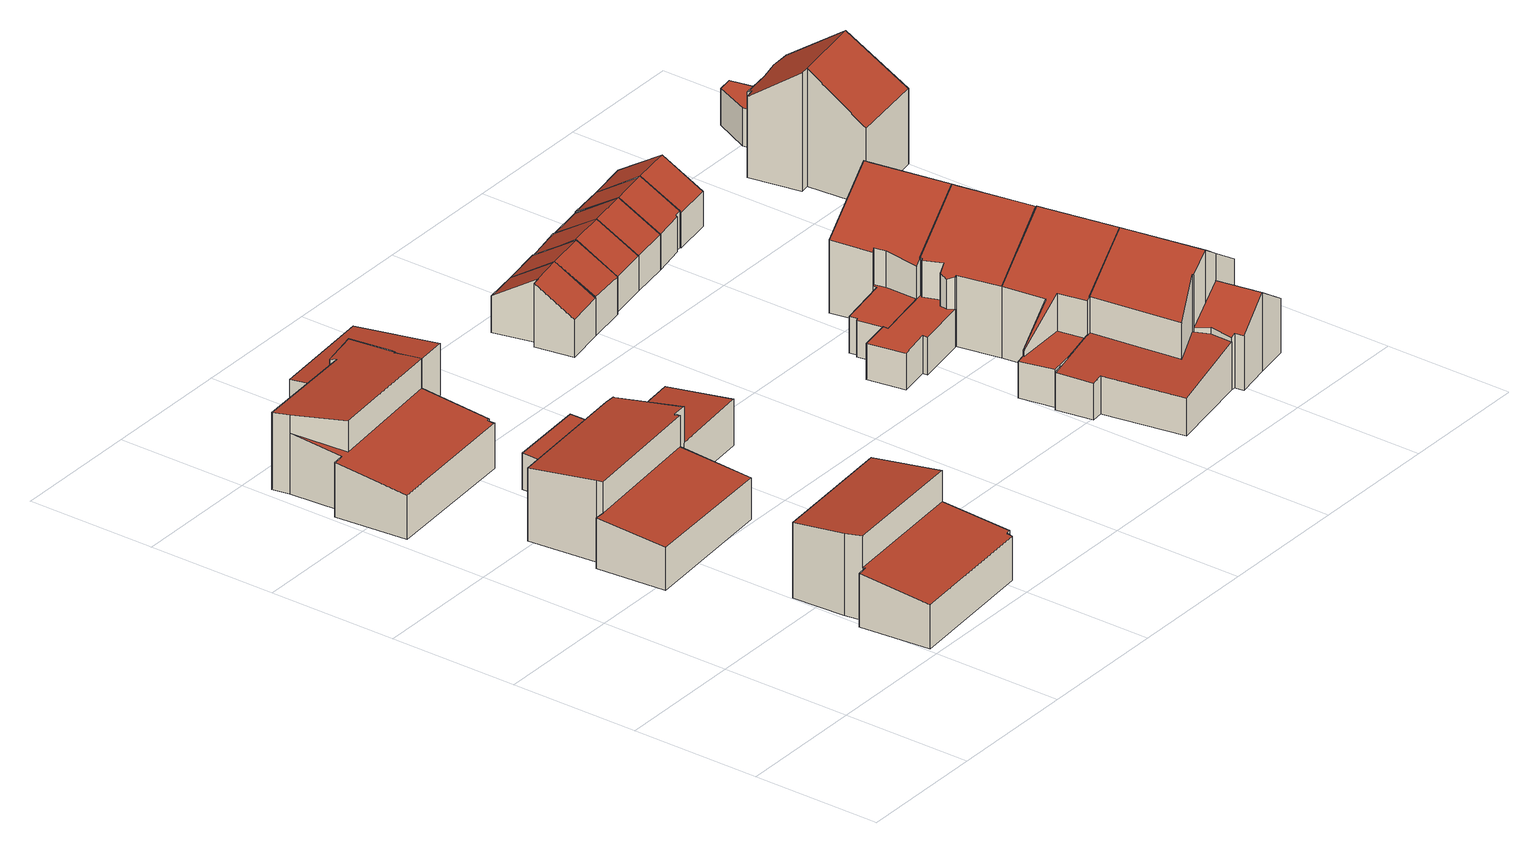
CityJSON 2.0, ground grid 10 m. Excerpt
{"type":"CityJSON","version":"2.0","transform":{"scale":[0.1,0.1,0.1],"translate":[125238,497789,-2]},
"CityObjects":{
"building1":{"type":"Building","attributes":{"b3_bouwlagen":2,"b3_dak_type":"slanted","b3_extrusie":0,"b3_h_dak_50p":4.61,"b3_h_dak_70p":4.88,"b3_h_dak_max":5.48,"b3_h_dak_min":2.17,"b3_h_maaiveld":-1.2,"b3_is_glas_dak":false,"b3_kas_warenhuis":false,"b3_mutatie_AHN3_AHN4":false,"b3_mutatie_AHN4_AHN5":false,"b3_n_vlakken":2,"b3_opp_buitenmuur":232.45,"b3_opp_dak_plat":0,"b3_opp_dak_schuin":117.91,"b3_opp_grond":116.99,"b3_opp_scheidingsmuur":0,"b3_rmse_lod12":1.62,"b3_rmse_lod13":1.62,"b3_rmse_lod22":0.0505,"b3_succes":true,"b3_t_run":68,"b3_val3dity_lod12":"[]","b3_val3dity_lod13":"[]","b3_val3dity_lod22":"[]","b3_volume_lod12":706.1,"b3_volume_lod13":706.1,"b3_volume_lod22":571.57,"geconstateerd":false,"oorspronkelijkbouwjaar":1962,"rf_force_lod11":false,"status":"Pand in gebruik"},"children":["building1-1"]},
"building1-1":{"type":"BuildingPart","parents":["building1"],"geometry":[{"type":"Solid","lod":"2.2","boundaries":[[[[0,1,2,3,4,5,6,7,8,9,10]],[[11,7,6,12]],[[13,1,0,14]],[[14,0,10,15]],[[12,6,5,16]],[[16,5,4,17]],[[18,8,7,11]],[[15,10,9,19,20]],[[20,19,21,22]],[[19,9,8,18]],[[23,3,2,21]],[[22,21,2,1,13]],[[17,4,3,23]],[[22,13,14,15,20]],[[17,23,21,19,18,11,12,16]]]],"semantics":{"surfaces":[{"type":"GroundSurface"},{"type":"WallSurface","on_footprint_edge":true},{"type":"WallSurface","on_footprint_edge":false},{"type":"RoofSurface","b3_azimut":356.13,"b3_h_dak_50p":4.92,"b3_h_dak_70p":5.06,"b3_h_dak_max":5.28,"b3_h_dak_min":4.54,"b3_hellingshoek":7.47},{"type":"RoofSurface","b3_azimut":175.07,"b3_h_dak_50p":2.58,"b3_h_dak_70p":2.72,"b3_h_dak_max":5.28,"b3_h_dak_min":2.24,"b3_hellingshoek":6.89}],"values":[[0,1,1,1,1,1,1,1,2,1,1,1,1,3,4]]}}]},
"building2":{"type":"Building","attributes":{"b3_bouwlagen":2,"b3_dak_type":"slanted","b3_extrusie":0,"b3_h_dak_50p":2.64,"b3_h_dak_70p":4.7,"b3_h_dak_max":5.38,"b3_h_dak_min":1.83,"b3_h_maaiveld":-1.14,"b3_is_glas_dak":false,"b3_kas_warenhuis":false,"b3_mutatie_AHN3_AHN4":false,"b3_mutatie_AHN4_AHN5":false,"b3_n_vlakken":3,"b3_opp_buitenmuur":284.65,"b3_opp_dak_plat":0,"b3_opp_dak_schuin":158.36,"b3_opp_grond":157.18,"b3_opp_scheidingsmuur":0,"b3_rmse_lod12":1.79,"b3_rmse_lod13":1.79,"b3_rmse_lod22":0.032,"b3_succes":true,"b3_t_run":108,"b3_val3dity_lod12":"[]","b3_val3dity_lod13":"[]","b3_val3dity_lod22":"[]","b3_volume_lod12":912.89,"b3_volume_lod13":912.89,"b3_volume_lod22":708.51,"geconstateerd":false,"oorspronkelijkbouwjaar":1962,"rf_force_lod11":false,"status":"Pand in gebruik"},"children":["building2-1"]},
"building2-1":{"type":"BuildingPart","parents":["building2"],"geometry":[{"type":"Solid","lod":"2.2","boundaries":[[[[24,25,26,27,28,29,30,31,32,33,34,35,36,37,38,39]],[[40,38,37,41]],[[42,39,38,40,43]],[[43,40,44,45]],[[46,31,30,47]],[[41,37,36,48]],[[49,32,31,46]],[[47,30,29,50]],[[51,25,24,52]],[[53,54,52,55]],[[54,28,27,56]],[[56,27,26,57]],[[57,26,25,51]],[[45,44,33,32,49]],[[58,34,33,44]],[[55,52,24,39,42]],[[50,29,28,54,53]],[[59,35,34,58]],[[48,36,35,59]],[[57,51,52,54,56]],[[50,53,55,42,43,45,49,46,47]],[[48,59,58,44,40,41]]]],"semantics":{"surfaces":[{"type":"GroundSurface"},{"type":"WallSurface","on_footprint_edge":true},{"type":"WallSurface","on_footprint_edge":false},{"type":"RoofSurface","b3_azimut":173.33,"b3_h_dak_50p":2.52,"b3_h_dak_70p":2.66,"b3_h_dak_max":5.19,"b3_h_dak_min":2.18,"b3_hellingshoek":7.04},{"type":"RoofSurface","b3_azimut":354.32,"b3_h_dak_50p":4.84,"b3_h_dak_70p":4.98,"b3_h_dak_max":5.19,"b3_h_dak_min":4.47,"b3_hellingshoek":7.14},{"type":"RoofSurface","b3_azimut":352.99,"b3_h_dak_50p":2.12,"b3_h_dak_70p":2.24,"b3_h_dak_max":5.08,"b3_h_dak_min":1.79,"b3_hellingshoek":6.71}],"values":[[0,1,1,2,1,1,1,1,1,2,1,1,1,1,1,1,1,1,1,3,4,5]]}}]},
"building3":{"type":"Building","attributes":{"b3_bouwlagen":2,"b3_dak_type":"slanted","b3_extrusie":0,"b3_h_dak_50p":2.67,"b3_h_dak_70p":4.7,"b3_h_dak_max":5.37,"b3_h_dak_min":1.95,"b3_h_maaiveld":-1.29,"b3_is_glas_dak":false,"b3_kas_warenhuis":false,"b3_mutatie_AHN3_AHN4":false,"b3_mutatie_AHN4_AHN5":false,"b3_n_vlakken":3,"b3_opp_buitenmuur":307.45,"b3_opp_dak_plat":0,"b3_opp_dak_schuin":168.59,"b3_opp_grond":167.29,"b3_opp_scheidingsmuur":0,"b3_rmse_lod12":1.78,"b3_rmse_lod13":1.78,"b3_rmse_lod22":0.101,"b3_succes":true,"b3_t_run":112,"b3_val3dity_lod12":"[]","b3_val3dity_lod13":"[]","b3_val3dity_lod22":"[]","b3_volume_lod12":993.16,"b3_volume_lod13":993.16,"b3_volume_lod22":764.33,"geconstateerd":false,"oorspronkelijkbouwjaar":1962,"rf_force_lod11":false,"status":"Pand in gebruik"},"children":["building3-1"]},
"building3-1":{"type":"BuildingPart","parents":["building3"],"geometry":[{"type":"Solid","lod":"2.2","boundaries":[[[[60,61,62,63,64,65,66,67,68,69,70,71,72,73,74,75]],[[76,73,72,77]],[[78,74,73,76]],[[79,78,80,81]],[[82,75,74,78,79]],[[83,84,85,86]],[[87,71,70,85]],[[88,63,62,89]],[[90,64,63,88]],[[77,72,71,87]],[[91,69,68,92]],[[92,68,67,93,94]],[[94,93,95,96]],[[93,67,66,97]],[[97,66,65,98]],[[98,65,64,90]],[[86,85,70,69,91]],[[99,100,60,75,82]],[[89,62,61,101]],[[101,61,60,100]],[[81,80,84,83]],[[96,95,100,99]],[[84,80,78,76,77,87,85]],[[100,95,93,97,98,90,88,89,101]],[[96,99,82,79,81,83,86,91,92,94]]]],"semantics":{"surfaces":[{"type":"GroundSurface"},{"type":"WallSurface","on_footprint_edge":true},{"type":"WallSurface","on_footprint_edge":false},{"type":"RoofSurface","b3_azimut":354.01,"b3_h_dak_50p":2.26,"b3_h_dak_70p":2.46,"b3_h_dak_max":4.95,"b3_h_dak_min":1.93,"b3_hellingshoek":6.56},{"type":"RoofSurface","b3_azimut":176.77,"b3_h_dak_50p":2.58,"b3_h_dak_70p":2.74,"b3_h_dak_max":5.23,"b3_h_dak_min":2.19,"b3_hellingshoek":7.51},{"type":"RoofSurface","b3_azimut":354.45,"b3_h_dak_50p":4.87,"b3_h_dak_70p":5.01,"b3_h_dak_max":5.23,"b3_h_dak_min":4.5,"b3_hellingshoek":7.05}],"values":[[0,1,1,2,1,2,1,1,1,1,1,1,2,1,1,1,1,1,1,1,2,2,3,4,5]]}}]},
"building4":{"type":"Building","attributes":{"b3_dak_type":"horizontal","b3_extrusie":0,"b3_h_dak_50p":1.4,"b3_h_dak_70p":1.47,"b3_h_dak_max":1.54,"b3_h_dak_min":1.25,"b3_h_maaiveld":-1.35,"b3_is_glas_dak":false,"b3_kas_warenhuis":false,"b3_mutatie_AHN3_AHN4":false,"b3_mutatie_AHN4_AHN5":false,"b3_n_vlakken":1,"b3_opp_buitenmuur":47.99,"b3_opp_dak_plat":0,"b3_opp_dak_schuin":16.14,"b3_opp_grond":16.1,"b3_opp_scheidingsmuur":0,"b3_rmse_lod12":0.0972,"b3_rmse_lod13":0.0972,"b3_rmse_lod22":0.0637,"b3_succes":true,"b3_t_run":23,"b3_val3dity_lod12":"[]","b3_val3dity_lod13":"[]","b3_val3dity_lod22":"[]","b3_volume_lod12":45.16,"b3_volume_lod13":45.16,"b3_volume_lod22":44.28,"geconstateerd":false,"oorspronkelijkbouwjaar":1962,"rf_force_lod11":false,"status":"Pand in gebruik"},"children":["building4-1"]},
"building4-1":{"type":"BuildingPart","parents":["building4"],"geometry":[{"type":"Solid","lod":"2.2","boundaries":[[[[102,103,104,105]],[[106,103,102,107]],[[108,104,103,106]],[[107,102,105,109]],[[109,105,104,108]],[[109,108,106,107]]]],"semantics":{"surfaces":[{"type":"GroundSurface"},{"type":"WallSurface","on_footprint_edge":true},{"type":"RoofSurface","b3_azimut":170.53,"b3_h_dak_50p":1.42,"b3_h_dak_70p":1.45,"b3_h_dak_max":1.51,"b3_h_dak_min":1.31,"b3_hellingshoek":3.92}],"values":[[0,1,1,1,1,2]]}}]},
"building5":{"type":"Building","attributes":{"b3_bag_bag_overlap":0,"b3_dak_type":"slanted","b3_extrusie":0,"b3_h_dak_50p":2.55,"b3_h_dak_70p":2.95,"b3_h_dak_max":3.55,"b3_h_dak_min":1.4,"b3_h_maaiveld":-1.41,"b3_is_glas_dak":false,"b3_kas_warenhuis":false,"b3_mutatie_AHN3_AHN4":false,"b3_mutatie_AHN4_AHN5":false,"b3_n_vlakken":2,"b3_opp_buitenmuur":45.35,"b3_opp_dak_plat":0,"b3_opp_dak_schuin":21.92,"b3_opp_grond":18.4,"b3_opp_scheidingsmuur":24.5,"b3_rmse_lod12":0.715,"b3_rmse_lod13":0.715,"b3_rmse_lod22":0.111,"b3_succes":true,"b3_t_run":22,"b3_val3dity_lod12":"[]","b3_val3dity_lod13":"[]","b3_val3dity_lod22":"[102]","b3_volume_lod12":78.86,"b3_volume_lod13":78.86,"b3_volume_lod22":71.67,"geconstateerd":false,"oorspronkelijkbouwjaar":1973,"rf_force_lod11":false,"status":"Pand in gebruik"},"children":["building5-1"]},
"building5-1":{"type":"BuildingPart","parents":["building5"],"geometry":[{"type":"Solid","lod":"2.2","boundaries":[[[[110,111,112,113,114,115,116]],[[117,115,114,118]],[[119,116,115,117]],[[120,110,116,119]],[[121,112,111,122]],[[118,114,113,123]],[[123,113,112,121]],[[122,111,110,120]],[[123,120,119,117,118]],[[120,123,121,122]]]],"semantics":{"surfaces":[{"type":"GroundSurface"},{"type":"WallSurface","on_footprint_edge":true},{"type":"RoofSurface","b3_azimut":168.55,"b3_h_dak_50p":2.67,"b3_h_dak_70p":3,"b3_h_dak_max":3.7,"b3_h_dak_min":1.64,"b3_hellingshoek":33.32},{"type":"RoofSurface","b3_azimut":349.48,"b3_h_dak_50p":2.34,"b3_h_dak_70p":2.72,"b3_h_dak_max":3.7,"b3_h_dak_min":1.29,"b3_hellingshoek":32.47}],"values":[[0,1,1,1,1,1,1,1,2,3]]}}]},
"building6":{"type":"Building","attributes":{"b3_bag_bag_overlap":0,"b3_dak_type":"slanted","b3_extrusie":0,"b3_h_dak_50p":2.54,"b3_h_dak_70p":2.93,"b3_h_dak_max":3.48,"b3_h_dak_min":1.39,"b3_h_maaiveld":-1.38,"b3_is_glas_dak":false,"b3_kas_warenhuis":false,"b3_mutatie_AHN3_AHN4":false,"b3_mutatie_AHN4_AHN5":false,"b3_n_vlakken":2,"b3_opp_buitenmuur":19.39,"b3_opp_dak_plat":0,"b3_opp_dak_schuin":23.47,"b3_opp_grond":19.81,"b3_opp_scheidingsmuur":47.77,"b3_rmse_lod12":0.718,"b3_rmse_lod13":0.718,"b3_rmse_lod22":0.0378,"b3_succes":true,"b3_t_run":27,"b3_val3dity_lod12":"[]","b3_val3dity_lod13":"[]","b3_val3dity_lod22":"[102]","b3_volume_lod12":85.02,"b3_volume_lod13":85.02,"b3_volume_lod22":76.87,"geconstateerd":false,"oorspronkelijkbouwjaar":1973,"rf_force_lod11":false,"status":"Pand in gebruik"},"children":["building6-1"]},
"building6-1":{"type":"BuildingPart","parents":["building6"],"geometry":[{"type":"Solid","lod":"2.2","boundaries":[[[[112,124,125,126,114,113]],[[127,125,124,128]],[[129,126,125,127]],[[130,114,126,129]],[[123,113,114,130]],[[121,112,113,123]],[[128,124,112,121]],[[127,123,130,129]],[[128,121,123,127]]]],"semantics":{"surfaces":[{"type":"GroundSurface"},{"type":"WallSurface","on_footprint_edge":true},{"type":"RoofSurface","b3_azimut":168.98,"b3_h_dak_50p":2.64,"b3_h_dak_70p":3.02,"b3_h_dak_max":3.65,"b3_h_dak_min":1.64,"b3_hellingshoek":32.72},{"type":"RoofSurface","b3_azimut":350.15,"b3_h_dak_50p":2.31,"b3_h_dak_70p":2.71,"b3_h_dak_max":3.65,"b3_h_dak_min":1.27,"b3_hellingshoek":32.14}],"values":[[0,1,1,1,1,1,1,2,3]]}}]},
"building7":{"type":"Building","attributes":{"b3_bag_bag_overlap":0,"b3_dak_type":"slanted","b3_extrusie":0,"b3_h_dak_50p":2.53,"b3_h_dak_70p":2.96,"b3_h_dak_max":3.5,"b3_h_dak_min":1.42,"b3_h_maaiveld":-1.19,"b3_is_glas_dak":false,"b3_kas_warenhuis":false,"b3_mutatie_AHN3_AHN4":false,"b3_mutatie_AHN4_AHN5":false,"b3_n_vlakken":2,"b3_opp_buitenmuur":16.61,"b3_opp_dak_plat":0,"b3_opp_dak_schuin":23.27,"b3_opp_grond":19.62,"b3_opp_scheidingsmuur":46.6,"b3_rmse_lod12":0.691,"b3_rmse_lod13":0.691,"b3_rmse_lod22":0.0204,"b3_succes":true,"b3_t_run":32,"b3_val3dity_lod12":"[]","b3_val3dity_lod13":"[]","b3_val3dity_lod22":"[102]","b3_volume_lod12":80.16,"b3_volume_lod13":80.16,"b3_volume_lod22":72.25,"geconstateerd":false,"oorspronkelijkbouwjaar":1973,"rf_force_lod11":false,"status":"Pand in gebruik"},"children":["building7-1"]},
"building7-1":{"type":"BuildingPart","parents":["building7"],"geometry":[{"type":"Solid","lod":"2.2","boundaries":[[[[131,132,133,134,135,136]],[[137,134,133,138]],[[129,132,131,139]],[[138,133,132,129]],[[140,135,134,137]],[[139,131,136,141]],[[141,136,135,140]],[[139,141,138,129]],[[141,140,137,138]]]],"semantics":{"surfaces":[{"type":"GroundSurface"},{"type":"WallSurface","on_footprint_edge":true},{"type":"RoofSurface","b3_azimut":170.04,"b3_h_dak_50p":2.64,"b3_h_dak_70p":3.06,"b3_h_dak_max":3.69,"b3_h_dak_min":1.65,"b3_hellingshoek":32.42},{"type":"RoofSurface","b3_azimut":349.98,"b3_h_dak_50p":2.33,"b3_h_dak_70p":2.73,"b3_h_dak_max":3.69,"b3_h_dak_min":1.27,"b3_hellingshoek":32.63}],"values":[[0,1,1,1,1,1,1,2,3]]}}]},
"building8":{"type":"Building","attributes":{"b3_bag_bag_overlap":0,"b3_bouwlagen":3,"b3_dak_type":"slanted","b3_extrusie":0,"b3_h_dak_50p":4.48,"b3_h_dak_70p":5.83,"b3_h_dak_max":7.79,"b3_h_dak_min":1.51,"b3_h_maaiveld":-1.38,"b3_is_glas_dak":false,"b3_kas_warenhuis":false,"b3_mutatie_AHN3_AHN4":false,"b3_mutatie_AHN4_AHN5":false,"b3_n_vlakken":5,"b3_opp_buitenmuur":191.25,"b3_opp_dak_plat":0,"b3_opp_dak_schuin":148.65,"b3_opp_grond":120.82,"b3_opp_scheidingsmuur":77.93,"b3_rmse_lod12":2.61,"b3_rmse_lod13":1.05,"b3_rmse_lod22":0.101,"b3_succes":true,"b3_t_run":245,"b3_val3dity_lod12":"[]","b3_val3dity_lod13":"[]","b3_val3dity_lod22":"[]","b3_volume_lod12":869.74,"b3_volume_lod13":724.35,"b3_volume_lod22":673.59,"geconstateerd":false,"oorspronkelijkbouwjaar":1973,"rf_force_lod11":false,"status":"Pand in gebruik"},"children":["building8-1"]},
"building8-1":{"type":"BuildingPart","parents":["building8"],"geometry":[{"type":"Solid","lod":"2.2","boundaries":[[[[142,143,144,145,146,147,148,149,150,151,152,153,154]],[[155,149,148,156]],[[157,143,142,158]],[[159,144,143,157]],[[160,161,162,163]],[[164,165,153,152,166]],[[167,168,165,164]],[[163,162,156,169]],[[170,171,172,173]],[[174,147,146,175]],[[175,146,145,171,170]],[[169,156,148,147,174]],[[166,152,151,176]],[[176,151,150,177]],[[177,150,149,155]],[[173,172,178,179]],[[179,178,180,181,182]],[[183,154,153,165]],[[181,180,168,167]],[[182,181,161,160]],[[171,145,144,159]],[[158,142,154,183]],[[177,155,156,162]],[[175,160,163,169,174]],[[182,160,175,170,173,179]],[[161,181,167,164,166,176,177,162]],[[158,183,165,168,180,178,172,171,159,157]]]],"semantics":{"surfaces":[{"type":"GroundSurface"},{"type":"WallSurface","on_footprint_edge":true},{"type":"WallSurface","on_footprint_edge":false},{"type":"RoofSurface","b3_azimut":80.92,"b3_h_dak_50p":3.67,"b3_h_dak_70p":4.01,"b3_h_dak_max":6.38,"b3_h_dak_min":2.76,"b3_hellingshoek":34.47},{"type":"RoofSurface","b3_azimut":79.67,"b3_h_dak_50p":6.32,"b3_h_dak_70p":6.91,"b3_h_dak_max":7.98,"b3_h_dak_min":4.8,"b3_hellingshoek":34.73},{"type":"RoofSurface","b3_azimut":260.31,"b3_h_dak_50p":6.22,"b3_h_dak_70p":6.89,"b3_h_dak_max":7.98,"b3_h_dak_min":4.58,"b3_hellingshoek":34.5},{"type":"RoofSurface","b3_azimut":259.81,"b3_h_dak_50p":3.78,"b3_h_dak_70p":4.22,"b3_h_dak_max":4.91,"b3_h_dak_min":2.72,"b3_hellingshoek":35},{"type":"RoofSurface","b3_azimut":259.37,"b3_h_dak_50p":1.8,"b3_h_dak_70p":1.91,"b3_h_dak_max":6.84,"b3_h_dak_min":1.44,"b3_hellingshoek":6.09}],"values":[[0,1,1,1,2,1,2,2,2,1,1,1,1,1,1,2,2,1,2,2,1,1,3,4,5,6,7]]}}]},
"building9":{"type":"Building","attributes":{"b3_bag_bag_overlap":0,"b3_bouwlagen":3,"b3_dak_type":"slanted","b3_extrusie":0,"b3_h_dak_50p":5.79,"b3_h_dak_70p":6.65,"b3_h_dak_max":7.85,"b3_h_dak_min":1.45,"b3_h_maaiveld":-1.19,"b3_is_glas_dak":false,"b3_kas_warenhuis":false,"b3_mutatie_AHN3_AHN4":false,"b3_mutatie_AHN4_AHN5":false,"b3_n_vlakken":3,"b3_opp_buitenmuur":102.56,"b3_opp_dak_plat":20.39,"b3_opp_dak_schuin":71.32,"b3_opp_grond":78.23,"b3_opp_scheidingsmuur":148.35,"b3_rmse_lod12":2.81,"b3_rmse_lod13":1.07,"b3_rmse_lod22":0.485,"b3_succes":true,"b3_t_run":77,"b3_val3dity_lod12":"[]","b3_val3dity_lod13":"[]","b3_val3dity_lod22":"[102]","b3_volume_lod12":605.24,"b3_volume_lod13":524.38,"b3_volume_lod22":487.91,"geconstateerd":false,"oorspronkelijkbouwjaar":1973,"rf_force_lod11":false,"status":"Pand in gebruik"},"children":["building9-1"]},
"building9-1":{"type":"BuildingPart","parents":["building9"],"geometry":[{"type":"Solid","lod":"2.2","boundaries":[[[[184,185,186,187,188,189,190,191,192,193,194,195,196,197]],[[198,197,196,199]],[[200,184,197,198]],[[199,196,195,201]],[[202,203,204,205]],[[206,193,192,204]],[[207,194,193,206]],[[201,195,194,207]],[[208,209,203,202]],[[205,204,192,191,210]],[[211,187,186,212]],[[213,188,187,211]],[[214,189,188,213]],[[215,216,217,218]],[[218,217,219,220]],[[210,191,190,221]],[[221,190,189,214]],[[220,219,222,223]],[[212,186,185,216,215]],[[223,222,209,208]],[[216,185,184,200]],[[214,213,211,212]],[[223,208,202,205,210,221,214,212,215,218,220]],[[216,200,198,199,201,207,206,204,203,209,222,219,217]]]],"semantics":{"surfaces":[{"type":"GroundSurface"},{"type":"WallSurface","on_footprint_edge":true},{"type":"WallSurface","on_footprint_edge":false},{"type":"RoofSurface","b3_azimut":80.05,"b3_h_dak_50p":6.3,"b3_h_dak_70p":6.92,"b3_h_dak_max":8.01,"b3_h_dak_min":4.75,"b3_hellingshoek":34.77},{"type":"RoofSurface","b3_azimut":260.46,"b3_h_dak_50p":6.17,"b3_h_dak_70p":6.91,"b3_h_dak_max":8.01,"b3_h_dak_min":4.16,"b3_hellingshoek":34.88},{"type":"RoofSurface","b3_azimut":303.01,"b3_h_dak_50p":1.66,"b3_h_dak_70p":1.68,"b3_h_dak_max":4.68,"b3_h_dak_min":1.6,"b3_hellingshoek":0.964}],"values":[[0,1,1,1,2,1,1,1,2,1,1,1,1,2,2,1,1,2,1,2,1,3,4,5]]}}]},
"building10":{"type":"Building","attributes":{"b3_bag_bag_overlap":0,"b3_dak_type":"slanted","b3_extrusie":0,"b3_h_dak_50p":2.53,"b3_h_dak_70p":2.91,"b3_h_dak_max":3.49,"b3_h_dak_min":1.4,"b3_h_maaiveld":-1.21,"b3_is_glas_dak":false,"b3_kas_warenhuis":false,"b3_mutatie_AHN3_AHN4":false,"b3_mutatie_AHN4_AHN5":false,"b3_n_vlakken":2,"b3_opp_buitenmuur":16.98,"b3_opp_dak_plat":0,"b3_opp_dak_schuin":23.52,"b3_opp_grond":19.81,"b3_opp_scheidingsmuur":46.73,"b3_rmse_lod12":0.689,"b3_rmse_lod13":0.689,"b3_rmse_lod22":0.0187,"b3_succes":true,"b3_t_run":31,"b3_val3dity_lod12":"[]","b3_val3dity_lod13":"[]","b3_val3dity_lod22":"[]","b3_volume_lod12":81.09,"b3_volume_lod13":81.09,"b3_volume_lod22":73.35,"geconstateerd":false,"oorspronkelijkbouwjaar":1973,"rf_force_lod11":false,"status":"Pand in gebruik"},"children":["building10-1"]},
"building10-1":{"type":"BuildingPart","parents":["building10"],"geometry":[{"type":"Solid","lod":"2.2","boundaries":[[[[131,136,135,224,225,226]],[[227,225,224,228]],[[229,226,225,227]],[[139,131,226,229]],[[228,224,135,230]],[[230,135,136,141]],[[141,136,131,139]],[[141,227,228,230]],[[227,141,139,229]]]],"semantics":{"surfaces":[{"type":"GroundSurface"},{"type":"WallSurface","on_footprint_edge":true},{"type":"RoofSurface","b3_azimut":351.05,"b3_h_dak_50p":2.31,"b3_h_dak_70p":2.73,"b3_h_dak_max":3.67,"b3_h_dak_min":1.25,"b3_hellingshoek":32.91},{"type":"RoofSurface","b3_azimut":169.83,"b3_h_dak_50p":2.62,"b3_h_dak_70p":3.05,"b3_h_dak_max":3.67,"b3_h_dak_min":1.63,"b3_hellingshoek":32.32}],"values":[[0,1,1,1,1,1,1,2,3]]}}]},
"building11":{"type":"Building","attributes":{"b3_bag_bag_overlap":0,"b3_bouwlagen":3,"b3_dak_type":"slanted","b3_extrusie":0,"b3_h_dak_50p":5.97,"b3_h_dak_70p":6.71,"b3_h_dak_max":8.63,"b3_h_dak_min":1.48,"b3_h_maaiveld":-1.2,"b3_is_glas_dak":false,"b3_kas_warenhuis":false,"b3_mutatie_AHN3_AHN4":false,"b3_mutatie_AHN4_AHN5":false,"b3_n_vlakken":4,"b3_opp_buitenmuur":94.63,"b3_opp_dak_plat":11.5,"b3_opp_dak_schuin":74.14,"b3_opp_grond":68.45,"b3_opp_scheidingsmuur":146.48,"b3_rmse_lod12":2.38,"b3_rmse_lod13":1.06,"b3_rmse_lod22":0.334,"b3_succes":true,"b3_t_run":45,"b3_val3dity_lod12":"[]","b3_val3dity_lod13":"[]","b3_val3dity_lod22":"[]","b3_volume_lod12":539.65,"b3_volume_lod13":492.33,"b3_volume_lod22":453.37,"geconstateerd":false,"oorspronkelijkbouwjaar":1973,"rf_force_lod11":false,"status":"Pand in gebruik"},"children":["building11-1"]},
"building11-1":{"type":"BuildingPart","parents":["building11"],"geometry":[{"type":"Solid","lod":"2.2","boundaries":[[[[190,231,188,232,233,234,235,236,237,238]],[[221,190,238,239]],[[240,235,234,241]],[[174,232,188,213]],[[242,237,236,243]],[[213,188,231,244]],[[243,236,235,240]],[[175,233,232,174]],[[239,238,237,242,245]],[[245,242,246,247]],[[248,241,234,233,175]],[[249,250,241,248]],[[244,231,190,221]],[[247,246,250,249]],[[175,174,213,244]],[[247,249,248,175,244,221,239,245]],[[250,246,242,243,240,241]]]],"semantics":{"surfaces":[{"type":"GroundSurface"},{"type":"WallSurface","on_footprint_edge":true},{"type":"WallSurface","on_footprint_edge":false},{"type":"RoofSurface","b3_azimut":80.15,"b3_h_dak_50p":6.25,"b3_h_dak_70p":6.86,"b3_h_dak_max":8.02,"b3_h_dak_min":4.81,"b3_hellingshoek":34.78},{"type":"RoofSurface","b3_azimut":259.86,"b3_h_dak_50p":6.04,"b3_h_dak_70p":6.87,"b3_h_dak_max":8.02,"b3_h_dak_min":2.37,"b3_hellingshoek":34.59},{"type":"RoofSurface","b3_azimut":329.11,"b3_h_dak_50p":1.66,"b3_h_dak_70p":1.68,"b3_h_dak_max":4.68,"b3_h_dak_min":1.61,"b3_hellingshoek":1.57}],"values":[[0,1,1,1,1,1,1,1,1,2,1,2,1,2,3,4,5]]}}]},
"building12":{"type":"Building","attributes":{"b3_bag_bag_overlap":0,"b3_bouwlagen":3,"b3_dak_type":"slanted","b3_extrusie":0,"b3_h_dak_50p":5.87,"b3_h_dak_70p":6.67,"b3_h_dak_max":7.86,"b3_h_dak_min":1.32,"b3_h_maaiveld":-1.19,"b3_is_glas_dak":false,"b3_kas_warenhuis":false,"b3_mutatie_AHN3_AHN4":false,"b3_mutatie_AHN4_AHN5":false,"b3_n_vlakken":3,"b3_opp_buitenmuur":157.34,"b3_opp_dak_plat":13.05,"b3_opp_dak_schuin":72.09,"b3_opp_grond":72.22,"b3_opp_scheidingsmuur":79.8,"b3_rmse_lod12":2.47,"b3_rmse_lod13":1.08,"b3_rmse_lod22":0.38,"b3_succes":true,"b3_t_run":174,"b3_val3dity_lod12":"[]","b3_val3dity_lod13":"[]","b3_val3dity_lod22":"[102]","b3_volume_lod12":567.11,"b3_volume_lod13":513.63,"b3_volume_lod22":476.66,"geconstateerd":false,"oorspronkelijkbouwjaar":1973,"rf_force_lod11":false,"status":"Pand in gebruik"},"children":["building12-1"]},
"building12-1":{"type":"BuildingPart","parents":["building12"],"geometry":[{"type":"Solid","lod":"2.2","boundaries":[[[[184,251,252,253,254,255,256,257,258,187,186,259]],[[260,258,257,261]],[[262,251,184,200]],[[263,252,251,262]],[[261,257,256,264]],[[211,187,258,260]],[[265,266,267,268]],[[269,254,253,270]],[[271,255,254,269]],[[272,273,266,265]],[[200,184,259,267]],[[212,186,187,211]],[[264,256,255,271,274]],[[274,271,273,272]],[[268,267,259,186,212]],[[270,253,252,263]],[[212,211,260,261]],[[268,212,261,264,274,272,265]],[[270,263,262,200,267,266,273,271,269]]]],"semantics":{"surfaces":[{"type":"GroundSurface"},{"type":"WallSurface","on_footprint_edge":true},{"type":"WallSurface","on_footprint_edge":false},{"type":"RoofSurface","b3_azimut":80.29,"b3_h_dak_50p":6.32,"b3_h_dak_70p":6.95,"b3_h_dak_max":8.04,"b3_h_dak_min":4.74,"b3_hellingshoek":34.73},{"type":"RoofSurface","b3_azimut":259.5,"b3_h_dak_50p":6.11,"b3_h_dak_70p":6.86,"b3_h_dak_max":8.04,"b3_h_dak_min":4.16,"b3_hellingshoek":34.94},{"type":"RoofSurface","b3_azimut":273.56,"b3_h_dak_50p":1.66,"b3_h_dak_70p":1.68,"b3_h_dak_max":4.48,"b3_h_dak_min":1.6,"b3_hellingshoek":1.62}],"values":[[0,1,1,1,1,1,2,1,1,2,1,1,1,2,1,1,3,4,5]]}}]},
"building13":{"type":"Building","attributes":{"b3_bag_bag_overlap":0,"b3_dak_type":"slanted","b3_extrusie":0,"b3_h_dak_50p":2.52,"b3_h_dak_70p":2.9,"b3_h_dak_max":3.48,"b3_h_dak_min":1.41,"b3_h_maaiveld":-1.21,"b3_is_glas_dak":false,"b3_kas_warenhuis":false,"b3_mutatie_AHN3_AHN4":false,"b3_mutatie_AHN4_AHN5":false,"b3_n_vlakken":2,"b3_opp_buitenmuur":17.27,"b3_opp_dak_plat":0,"b3_opp_dak_schuin":23.36,"b3_opp_grond":19.66,"b3_opp_scheidingsmuur":46.38,"b3_rmse_lod12":0.717,"b3_rmse_lod13":0.717,"b3_rmse_lod22":0.0186,"b3_succes":true,"b3_t_run":16,"b3_val3dity_lod12":"[]","b3_val3dity_lod13":"[]","b3_val3dity_lod22":"[102]","b3_volume_lod12":80.8,"b3_volume_lod13":80.8,"b3_volume_lod22":72.92,"geconstateerd":false,"oorspronkelijkbouwjaar":1973,"rf_force_lod11":false,"status":"Pand in gebruik"},"children":["building13-1"]},
"building13-1":{"type":"BuildingPart","parents":["building13"],"geometry":[{"type":"Solid","lod":"2.2","boundaries":[[[[275,276,277,226,225,224,278,279]],[[280,278,224,281]],[[281,224,225,227]],[[227,225,226,229]],[[229,226,277,282]],[[283,275,279,284]],[[284,279,278,280]],[[282,277,276,285]],[[285,276,275,283]],[[227,286,284,280,281]],[[285,283,284,286,227,229,282]]]],"semantics":{"surfaces":[{"type":"GroundSurface"},{"type":"WallSurface","on_footprint_edge":true},{"type":"RoofSurface","b3_azimut":350.65,"b3_h_dak_50p":2.32,"b3_h_dak_70p":2.74,"b3_h_dak_max":3.65,"b3_h_dak_min":1.27,"b3_hellingshoek":32.52},{"type":"RoofSurface","b3_azimut":170.11,"b3_h_dak_50p":2.64,"b3_h_dak_70p":3.01,"b3_h_dak_max":3.65,"b3_h_dak_min":1.68,"b3_hellingshoek":32.88}],"values":[[0,1,1,1,1,1,1,1,1,2,3]]}}]},
"building14":{"type":"Building","attributes":{"b3_bag_bag_overlap":0,"b3_dak_type":"slanted","b3_extrusie":0,"b3_h_dak_50p":2.53,"b3_h_dak_70p":2.91,"b3_h_dak_max":3.52,"b3_h_dak_min":1.42,"b3_h_maaiveld":-1.22,"b3_is_glas_dak":false,"b3_kas_warenhuis":false,"b3_mutatie_AHN3_AHN4":false,"b3_mutatie_AHN4_AHN5":false,"b3_n_vlakken":2,"b3_opp_buitenmuur":41.01,"b3_opp_dak_plat":0,"b3_opp_dak_schuin":23.63,"b3_opp_grond":19.87,"b3_opp_scheidingsmuur":22.98,"b3_rmse_lod12":0.702,"b3_rmse_lod13":0.702,"b3_rmse_lod22":0.0204,"b3_succes":true,"b3_t_run":25,"b3_val3dity_lod12":"[]","b3_val3dity_lod13":"[]","b3_val3dity_lod22":"[102]","b3_volume_lod12":81.92,"b3_volume_lod13":81.92,"b3_volume_lod22":73.84,"geconstateerd":false,"oorspronkelijkbouwjaar":1973,"rf_force_lod11":false,"status":"Pand in gebruik"},"children":["building14-1"]},
"building14-1":{"type":"BuildingPart","parents":["building14"],"geometry":[{"type":"Solid","lod":"2.2","boundaries":[[[[287,288,279,278,289,290]],[[291,290,289,292]],[[280,278,279,284]],[[293,288,287,294]],[[284,279,288,293]],[[292,289,278,280]],[[294,287,290,291]],[[292,280,284,291]],[[294,291,284,293]]]],"semantics":{"surfaces":[{"type":"GroundSurface"},{"type":"WallSurface","on_footprint_edge":true},{"type":"RoofSurface","b3_azimut":350.1,"b3_h_dak_50p":2.33,"b3_h_dak_70p":2.74,"b3_h_dak_max":3.66,"b3_h_dak_min":1.27,"b3_hellingshoek":32.55},{"type":"RoofSurface","b3_azimut":170.1,"b3_h_dak_50p":2.6,"b3_h_dak_70p":3.02,"b3_h_dak_max":3.66,"b3_h_dak_min":1.63,"b3_hellingshoek":32.96}],"values":[[0,1,1,1,1,1,1,2,3]]}}]},
"building15":{"type":"Building","attributes":{"b3_bag_bag_overlap":0,"b3_bouwlagen":3,"b3_dak_type":"slanted","b3_extrusie":0,"b3_h_dak_50p":5.98,"b3_h_dak_70p":6.75,"b3_h_dak_max":7.85,"b3_h_dak_min":1.5,"b3_h_maaiveld":-1.23,"b3_is_glas_dak":false,"b3_kas_warenhuis":false,"b3_mutatie_AHN3_AHN4":false,"b3_mutatie_AHN4_AHN5":false,"b3_n_vlakken":3,"b3_opp_buitenmuur":158.55,"b3_opp_dak_plat":9.46,"b3_opp_dak_schuin":69.67,"b3_opp_grond":66.75,"b3_opp_scheidingsmuur":79.37,"b3_rmse_lod12":2.1,"b3_rmse_lod13":1.06,"b3_rmse_lod22":0.162,"b3_succes":true,"b3_t_run":54,"b3_val3dity_lod12":"[]","b3_val3dity_lod13":"[]","b3_val3dity_lod22":"[102]","b3_volume_lod12":529.59,"b3_volume_lod13":491.39,"b3_volume_lod22":455.73,"geconstateerd":false,"oorspronkelijkbouwjaar":1973,"rf_force_lod11":false,"status":"Pand in gebruik"},"children":["building15-1"]},
"building15-1":{"type":"BuildingPart","parents":["building15"],"geometry":[{"type":"Solid","lod":"2.2","boundaries":[[[[295,296,297,298,299,300,301,302,303,304,305,306,307]],[[308,301,300,309]],[[310,298,297,311]],[[312,305,304,313]],[[314,302,301,308]],[[315,296,295,316]],[[317,318,316,319]],[[309,300,299,320,321]],[[322,306,305,312]],[[323,307,306,322]],[[313,304,303,324]],[[319,316,295,307,323]],[[311,297,296,315]],[[324,303,302,314]],[[321,320,318,317]],[[320,299,298,310]],[[324,314,308,309]],[[321,317,319,323,322,312,313,324,309]],[[320,310,311,315,316,318]]]],"semantics":{"surfaces":[{"type":"GroundSurface"},{"type":"WallSurface","on_footprint_edge":true},{"type":"WallSurface","on_footprint_edge":false},{"type":"RoofSurface","b3_azimut":169.75,"b3_h_dak_50p":6.37,"b3_h_dak_70p":7.02,"b3_h_dak_max":8.03,"b3_h_dak_min":4.8,"b3_hellingshoek":34.58},{"type":"RoofSurface","b3_azimut":350.5,"b3_h_dak_50p":6.06,"b3_h_dak_70p":6.68,"b3_h_dak_max":8.03,"b3_h_dak_min":4.35,"b3_hellingshoek":34.79},{"type":"RoofSurface","b3_azimut":35.05,"b3_h_dak_50p":1.64,"b3_h_dak_70p":1.66,"b3_h_dak_max":4.35,"b3_h_dak_min":1.6,"b3_hellingshoek":1.22}],"values":[[0,1,1,1,1,1,2,1,1,1,1,1,1,1,2,1,3,4,5]]}}]}
},
"vertices":[
[99,118,8],[198,127,8],[203,72,8],[208,20,8],[204,19,8],[204,15,8],[100,5,8],[95,60,8],[103,61,8],[103,63,8],[101,77,8],[95,60,49],[100,5,42],[198,127,66],[99,118,66],[101,77,71],[204,15,42],[204,19,43],[103,61,49],[103,63,49],[103,63,73],[203,72,49],[203,72,73],[208,20,43],
[158,255,9],[163,200,9],[55,190,9],[50,244,9],[58,244,9],[57,249,9],[52,302,9],[152,312,9],[160,312,9],[160,311,9],[167,311,9],[167,313,9],[228,320,9],[233,267,9],[169,260,9],[157,259,9],[169,260,44],[233,267,45],[157,259,72],[169,260,72],[160,311,38],[160,311,65],[152,312,65],[52,302,65],[228,320,38],[160,312,65],[57,249,72],[163,200,41],[158,255,48],[58,244,72],[58,244,48],[158,255,72],[50,244,48],[55,190,42],[167,311,38],[167,313,38],
[115,437,7],[119,384,7],[117,384,7],[117,378,7],[8,369,7],[3,425,7],[12,426,7],[9,467,7],[7,480,7],[88,487,7],[87,492,7],[84,523,7],[165,531,7],[172,464,7],[114,458,7],[113,458,7],[172,464,47],[165,531,40],[114,458,47],[114,458,70],[114,461,47],[114,461,70],[113,458,70],[116,498,65],[116,498,43],[87,492,43],[87,492,65],[84,523,40],[117,378,42],[117,384,42],[8,369,41],[88,487,66],[7,480,66],[9,467,54],[9,467,68],[19,426,49],[19,426,73],[12,426,49],[3,425,49],[115,437,72],[115,437,49],[119,384,42],
[166,352,7],[169,326,7],[108,321,7],[106,347,7],[169,326,33],[166,352,35],[108,321,33],[106,347,35],
[267,454,6],[259,487,6],[286,491,6],[292,459,6],[297,429,6],[266,423,6],[261,453,6],[266,423,35],[297,429,35],[261,453,55],[267,454,55],[286,491,34],[259,487,34],[292,459,55],
[317,496,6],[323,464,6],[328,434,6],[323,464,55],[317,496,35],[328,434,35],[297,429,36],
[358,439,8],[328,434,8],[323,465,8],[317,496,8],[348,502,8],[353,470,8],[317,496,34],[323,465,55],[358,439,35],[348,502,35],[353,470,55],
[416,100,6],[407,99,6],[402,127,6],[450,135,6],[493,142,6],[534,149,6],[544,85,6],[551,52,6],[524,47,6],[497,42,6],[496,49,6],[493,49,6],[427,37,6],[551,52,48],[544,85,49],[407,99,34],[416,100,35],[402,127,35],[504,79,98],[504,79,58],[518,81,67],[518,81,88],[493,49,46],[493,49,43],[496,49,48],[493,66,48],[493,66,43],[544,85,70],[450,135,68],[450,135,40],[460,66,39],[460,66,67],[534,149,70],[493,142,98],[497,42,48],[524,47,67],[488,78,43],[488,78,87],[488,77,43],[488,77,46],[488,77,87],[427,37,35],
[380,249,8],[426,257,8],[472,265,8],[513,272,8],[523,209,8],[482,203,8],[432,194,8],[426,227,8],[425,227,8],[385,220,8],[385,224,8],[361,220,8],[356,249,8],[380,253,8],[380,253,36],[356,249,36],[380,249,36],[361,220,36],[422,232,60],[422,232,37],[425,227,37],[425,227,62],[385,220,37],[385,224,37],[423,238,62],[423,238,37],[426,227,63],[513,272,69],[472,265,98],[523,209,70],[482,203,98],[426,257,66],[426,257,37],[426,255,37],[426,255,66],[425,255,37],[425,255,65],[432,194,63],[430,240,37],[430,240,66],
[379,507,8],[384,475,8],[389,444,8],[384,475,55],[379,507,34],[389,444,35],[348,502,34],
[483,203,8],[534,149,8],[493,142,8],[447,134,8],[402,127,8],[397,154,8],[405,156,8],[437,161,8],[437,161,63],[402,127,37],[447,134,37],[405,156,36],[397,154,36],[483,203,98],[405,156,40],[405,155,36],[405,155,40],[447,134,66],[443,156,66],[443,156,37],
[376,272,8],[378,273,8],[377,279,8],[417,286,8],[417,289,8],[411,321,8],[460,329,8],[502,336,8],[421,256,8],[502,336,69],[460,329,99],[376,272,36],[378,273,36],[411,321,64],[421,281,65],[421,281,37],[421,256,37],[421,256,62],[417,286,37],[377,279,36],[417,289,37],[419,290,65],[419,290,37],[417,289,63],
[420,451,8],[414,450,8],[414,449,8],[409,512,8],[415,480,8],[409,512,34],[379,507,35],[414,449,35],[420,451,36],[415,480,55],[414,450,36],[402,478,55],
[451,455,8],[420,450,8],[440,517,8],[446,485,8],[446,485,55],[440,517,35],[420,450,35],[451,455,35],
[554,481,8],[551,497,8],[564,525,8],[576,527,8],[583,485,8],[590,441,8],[598,395,8],[538,385,8],[534,431,8],[527,430,8],[520,470,8],[529,473,8],[529,477,8],[598,395,66],[590,441,98],[576,527,36],[564,525,36],[520,470,70],[527,430,99],[538,385,67],[551,497,37],[554,481,37],[572,487,64],[572,487,37],[554,481,66],[583,485,37],[583,485,67],[529,473,69],[529,477,67],[534,431,99]
]}
